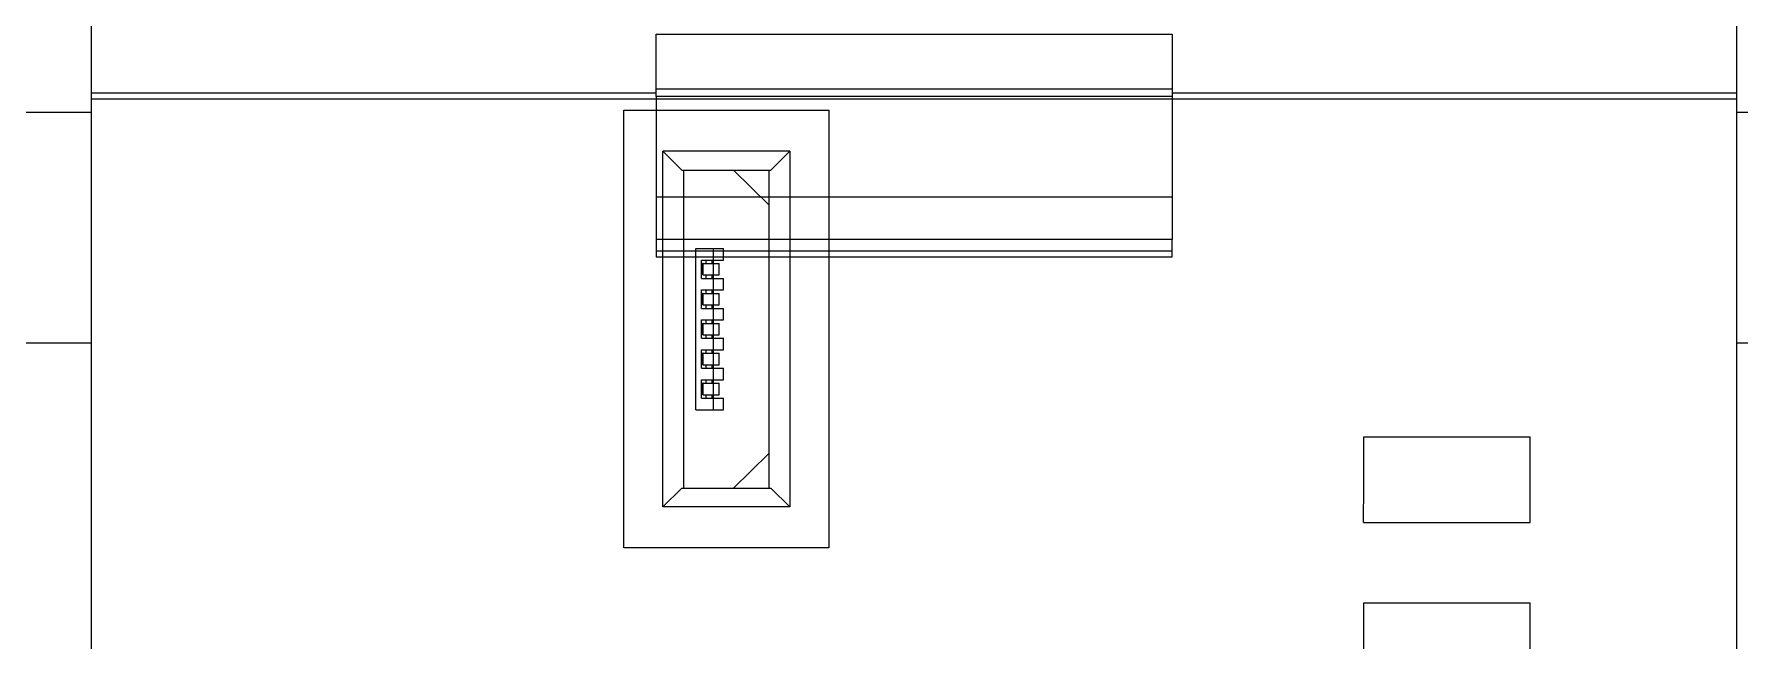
# Model space of a CAD drawing. Header units: millimetres. Extents: x 0 to 69574, y -5 to 41746.
# Drawn here: x 45894.28 to 45931.29, y 16630.44 to 16643.61 of the extents above; entities that cross this region are included whole.
import ezdxf

# ---------------------------------------------------------------- set-up
doc = ezdxf.new("R2010")
doc.units = ezdxf.units.MM
doc.set_wipeout_variables(frame=1)
doc.layers.add('000-PI-Oprema', color=30, linetype='Continuous', lineweight=5)
doc.layers.add('004-PI-DIN Šina', color=3, linetype='Continuous')

# ---------------------------------------------------------------- blocks, each defined once
blk = doc.blocks.new('*U468')
at = {"layer": '004-PI-DIN Šina'}
blk.add_lwpolyline([(280, -17.5), (280, 17.5), (0, 17.5), (0, -17.5)], close=True, dxfattribs=at)
blk.add_lwpolyline([(0, 12.5), (280, 12.5)], dxfattribs=at)
blk = doc.blocks.new('F60-47290126')
blk.add_wipeout([(46615.131, 36167.854), (46650.831, 36167.854), (46650.831, 36078.354), (46615.131, 36078.354)]).dxf.layer = '000-PI-Oprema'
at = {"layer": '000-PI-Oprema'}
for p, q in [((46615.131, 36101.825), (46615.131, 36144.384)), ((46650.831, 36101.825), (46650.831, 36144.384)), ((46627.381, 36142.305), (46638.581, 36142.305)), ((46627.381, 36141.03), (46627.381, 36142.305)), ((46638.581, 36142.305), (46638.581, 36141.03)), ((46615.131, 36141.03), (46627.381, 36141.03)), ((46615.131, 36140.904), (46650.831, 36140.904)), ((46627.381, 36141.123), (46638.581, 36141.123)), ((46627.381, 36140.955), (46627.381, 36141.03)), ((46638.581, 36140.955), (46627.381, 36140.955)), ((46627.381, 36140.955), (46627.381, 36137.846)), ((46638.581, 36141.03), (46638.581, 36140.955)), ((46638.581, 36141.03), (46650.831, 36141.03)), ((46638.581, 36140.955), (46638.581, 36137.846)), ((46626.681, 36131.154), (46626.681, 36140.654)), ((46626.681, 36140.654), (46631.131, 36140.654)), ((46626.681, 36140.654), (46626.681, 36140.654)), ((46631.131, 36140.654), (46631.131, 36131.154)), ((46631.131, 36140.654), (46631.131, 36140.654)), ((46630.283, 36139.765), (46627.529, 36139.765)), ((46627.529, 36139.765), (46627.94, 36139.354)), ((46627.529, 36132.043), (46627.529, 36139.765)), ((46629.872, 36139.354), (46630.283, 36139.765)), ((46630.283, 36139.765), (46630.283, 36132.043)), ((46627.94, 36139.354), (46629.872, 36139.354)), ((46627.981, 36132.454), (46627.981, 36139.354)), ((46627.981, 36139.354), (46627.981, 36139.354)), ((46629.06, 36139.354), (46629.831, 36138.605)), ((46629.06, 36139.354), (46629.06, 36139.354)), ((46629.831, 36139.354), (46629.831, 36132.454)), ((46629.831, 36139.354), (46629.831, 36139.354)), ((46638.581, 36138.771), (46627.381, 36138.771)), ((46629.831, 36138.605), (46629.831, 36138.605)), ((46627.381, 36137.846), (46627.381, 36137.475)), ((46638.581, 36137.846), (46627.381, 36137.846)), ((46638.581, 36137.475), (46638.581, 36137.846)), ((46638.581, 36137.597), (46627.381, 36137.597)), ((46627.381, 36137.475), (46638.581, 36137.475)), ((46628.246, 36134.154), (46628.246, 36137.654)), ((46628.246, 36137.654), (46628.246, 36137.654)), ((46628.246, 36137.654), (46628.626, 36137.654)), ((46628.626, 36137.654), (46628.626, 36137.654)), ((46628.626, 36137.654), (46628.846, 36137.654)), ((46628.626, 36134.154), (46628.626, 36137.654)), ((46628.846, 36137.654), (46628.846, 36137.654)), ((46628.846, 36137.404), (46628.846, 36137.654)), ((46628.366, 36137.404), (46628.467, 36137.404)), ((46628.366, 36137.004), (46628.366, 36137.404)), ((46628.4, 36137.329), (46628.387, 36137.329)), ((46628.387, 36137.329), (46628.387, 36137.079)), ((46628.4, 36137.329), (46628.467, 36137.329)), ((46628.4, 36137.079), (46628.4, 36137.329)), ((46628.403, 36137.079), (46628.403, 36137.329)), ((46628.467, 36137.404), (46628.626, 36137.404)), ((46628.467, 36137.329), (46628.467, 36137.404)), ((46628.467, 36137.329), (46628.626, 36137.329)), ((46628.601, 36137.404), (46628.601, 36137.404)), ((46628.601, 36137.329), (46628.601, 36137.404)), ((46628.601, 36137.329), (46628.601, 36137.329)), ((46628.626, 36137.404), (46628.846, 36137.404)), ((46628.626, 36137.404), (46628.626, 36137.404)), ((46628.626, 36137.329), (46628.751, 36137.329)), ((46628.751, 36137.329), (46628.751, 36137.329)), ((46628.751, 36137.079), (46628.751, 36137.329)), ((46628.846, 36137.404), (46628.846, 36137.404)), ((46628.366, 36137.004), (46628.467, 36137.004)), ((46628.366, 36136.754), (46628.467, 36136.754)), ((46628.366, 36136.354), (46628.366, 36136.754)), ((46628.4, 36137.079), (46628.387, 36137.079)), ((46628.4, 36137.079), (46628.467, 36137.079)), ((46628.467, 36137.079), (46628.626, 36137.079)), ((46628.467, 36137.004), (46628.467, 36137.079)), ((46628.467, 36137.004), (46628.626, 36137.004)), ((46628.467, 36136.754), (46628.626, 36136.754)), ((46628.467, 36136.679), (46628.467, 36136.754)), ((46628.601, 36137.079), (46628.601, 36137.079)), ((46628.601, 36137.004), (46628.601, 36137.079)), ((46628.601, 36137.004), (46628.601, 36137.004)), ((46628.601, 36136.754), (46628.601, 36136.754)), ((46628.601, 36136.679), (46628.601, 36136.754)), ((46628.626, 36137.079), (46628.751, 36137.079)), ((46628.626, 36137.004), (46628.626, 36137.004)), ((46628.626, 36137.004), (46628.846, 36137.004)), ((46628.626, 36136.754), (46628.846, 36136.754)), ((46628.626, 36136.754), (46628.626, 36136.754)), ((46628.751, 36137.079), (46628.751, 36137.079)), ((46628.846, 36137.004), (46628.846, 36137.004)), ((46628.846, 36136.754), (46628.846, 36137.004)), ((46628.846, 36136.754), (46628.846, 36136.754)), ((46628.366, 36136.354), (46628.467, 36136.354)), ((46628.4, 36136.679), (46628.387, 36136.679)), ((46628.387, 36136.679), (46628.387, 36136.429)), ((46628.4, 36136.429), (46628.387, 36136.429)), ((46628.4, 36136.679), (46628.467, 36136.679)), ((46628.4, 36136.429), (46628.4, 36136.679)), ((46628.4, 36136.429), (46628.467, 36136.429)), ((46628.403, 36136.429), (46628.403, 36136.679)), ((46628.467, 36136.679), (46628.626, 36136.679)), ((46628.467, 36136.429), (46628.626, 36136.429)), ((46628.467, 36136.354), (46628.467, 36136.429)), ((46628.467, 36136.354), (46628.626, 36136.354)), ((46628.601, 36136.679), (46628.601, 36136.679)), ((46628.601, 36136.429), (46628.601, 36136.429)), ((46628.601, 36136.354), (46628.601, 36136.429)), ((46628.601, 36136.354), (46628.601, 36136.354)), ((46628.626, 36136.679), (46628.751, 36136.679)), ((46628.626, 36136.429), (46628.751, 36136.429)), ((46628.626, 36136.354), (46628.626, 36136.354)), ((46628.626, 36136.354), (46628.846, 36136.354)), ((46628.751, 36136.679), (46628.751, 36136.679)), ((46628.751, 36136.429), (46628.751, 36136.679)), ((46628.751, 36136.429), (46628.751, 36136.429)), ((46628.846, 36136.354), (46628.846, 36136.354)), ((46628.846, 36136.104), (46628.846, 36136.354)), ((46628.366, 36136.104), (46628.467, 36136.104)), ((46628.366, 36135.704), (46628.366, 36136.104)), ((46628.4, 36136.029), (46628.387, 36136.029)), ((46628.387, 36136.029), (46628.387, 36135.779)), ((46628.4, 36136.029), (46628.467, 36136.029)), ((46628.4, 36135.779), (46628.4, 36136.029)), ((46628.403, 36135.779), (46628.403, 36136.029)), ((46628.467, 36136.104), (46628.626, 36136.104)), ((46628.467, 36136.029), (46628.467, 36136.104)), ((46628.467, 36136.029), (46628.626, 36136.029)), ((46628.601, 36136.104), (46628.601, 36136.104)), ((46628.601, 36136.029), (46628.601, 36136.104)), ((46628.601, 36136.029), (46628.601, 36136.029)), ((46628.626, 36136.104), (46628.846, 36136.104)), ((46628.626, 36136.104), (46628.626, 36136.104)), ((46628.626, 36136.029), (46628.751, 36136.029)), ((46628.751, 36136.029), (46628.751, 36136.029)), ((46628.751, 36135.779), (46628.751, 36136.029)), ((46628.846, 36136.104), (46628.846, 36136.104)), ((46628.366, 36135.704), (46628.467, 36135.704)), ((46628.4, 36135.779), (46628.387, 36135.779)), ((46628.4, 36135.779), (46628.467, 36135.779)), ((46628.467, 36135.779), (46628.626, 36135.779)), ((46628.467, 36135.704), (46628.467, 36135.779)), ((46628.467, 36135.704), (46628.626, 36135.704)), ((46628.601, 36135.779), (46628.601, 36135.779)), ((46628.601, 36135.704), (46628.601, 36135.779)), ((46628.601, 36135.704), (46628.601, 36135.704)), ((46628.626, 36135.779), (46628.751, 36135.779)), ((46628.626, 36135.704), (46628.626, 36135.704)), ((46628.626, 36135.704), (46628.846, 36135.704)), ((46628.751, 36135.779), (46628.751, 36135.779)), ((46628.846, 36135.704), (46628.846, 36135.704)), ((46628.846, 36135.454), (46628.846, 36135.704)), ((46628.366, 36135.454), (46628.467, 36135.454)), ((46628.366, 36135.054), (46628.366, 36135.454)), ((46628.4, 36135.379), (46628.387, 36135.379)), ((46628.387, 36135.379), (46628.387, 36135.129)), ((46628.4, 36135.379), (46628.467, 36135.379)), ((46628.4, 36135.129), (46628.4, 36135.379)), ((46628.403, 36135.129), (46628.403, 36135.379)), ((46628.467, 36135.454), (46628.626, 36135.454)), ((46628.467, 36135.379), (46628.467, 36135.454)), ((46628.467, 36135.379), (46628.626, 36135.379)), ((46628.601, 36135.454), (46628.601, 36135.454)), ((46628.601, 36135.379), (46628.601, 36135.454)), ((46628.601, 36135.379), (46628.601, 36135.379)), ((46628.626, 36135.454), (46628.846, 36135.454)), ((46628.626, 36135.454), (46628.626, 36135.454)), ((46628.626, 36135.379), (46628.751, 36135.379)), ((46628.751, 36135.379), (46628.751, 36135.379)), ((46628.751, 36135.129), (46628.751, 36135.379)), ((46628.846, 36135.454), (46628.846, 36135.454)), ((46628.366, 36135.054), (46628.467, 36135.054)), ((46628.4, 36135.129), (46628.387, 36135.129)), ((46628.4, 36135.129), (46628.467, 36135.129)), ((46628.467, 36135.129), (46628.626, 36135.129)), ((46628.467, 36135.054), (46628.467, 36135.129)), ((46628.467, 36135.054), (46628.626, 36135.054)), ((46628.601, 36135.129), (46628.601, 36135.129)), ((46628.601, 36135.054), (46628.601, 36135.129)), ((46628.601, 36135.054), (46628.601, 36135.054)), ((46628.626, 36135.129), (46628.751, 36135.129)), ((46628.626, 36135.054), (46628.626, 36135.054)), ((46628.626, 36135.054), (46628.846, 36135.054)), ((46628.751, 36135.129), (46628.751, 36135.129)), ((46628.846, 36135.054), (46628.846, 36135.054)), ((46628.846, 36134.804), (46628.846, 36135.054)), ((46628.366, 36134.804), (46628.467, 36134.804)), ((46628.366, 36134.404), (46628.366, 36134.804)), ((46628.4, 36134.729), (46628.387, 36134.729)), ((46628.387, 36134.729), (46628.387, 36134.479)), ((46628.4, 36134.729), (46628.467, 36134.729)), ((46628.4, 36134.479), (46628.4, 36134.729)), ((46628.403, 36134.479), (46628.403, 36134.729)), ((46628.467, 36134.804), (46628.626, 36134.804)), ((46628.467, 36134.729), (46628.467, 36134.804)), ((46628.467, 36134.729), (46628.626, 36134.729)), ((46628.601, 36134.804), (46628.601, 36134.804)), ((46628.601, 36134.729), (46628.601, 36134.804)), ((46628.601, 36134.729), (46628.601, 36134.729)), ((46628.626, 36134.804), (46628.846, 36134.804)), ((46628.626, 36134.804), (46628.626, 36134.804)), ((46628.626, 36134.729), (46628.751, 36134.729)), ((46628.751, 36134.729), (46628.751, 36134.729)), ((46628.751, 36134.479), (46628.751, 36134.729)), ((46628.846, 36134.804), (46628.846, 36134.804)), ((46628.246, 36134.154), (46628.626, 36134.154)), ((46628.246, 36134.154), (46628.246, 36134.154)), ((46628.366, 36134.404), (46628.467, 36134.404)), ((46628.4, 36134.479), (46628.387, 36134.479)), ((46628.4, 36134.479), (46628.467, 36134.479)), ((46628.467, 36134.479), (46628.626, 36134.479)), ((46628.467, 36134.404), (46628.467, 36134.479)), ((46628.467, 36134.404), (46628.626, 36134.404)), ((46628.601, 36134.479), (46628.601, 36134.479)), ((46628.601, 36134.404), (46628.601, 36134.479)), ((46628.601, 36134.404), (46628.601, 36134.404)), ((46628.626, 36134.479), (46628.751, 36134.479)), ((46628.626, 36134.404), (46628.846, 36134.404)), ((46628.626, 36134.404), (46628.626, 36134.404)), ((46628.626, 36134.154), (46628.846, 36134.154)), ((46628.626, 36134.154), (46628.626, 36134.154)), ((46628.751, 36134.479), (46628.751, 36134.479)), ((46628.846, 36134.404), (46628.846, 36134.404)), ((46628.846, 36134.154), (46628.846, 36134.404)), ((46628.846, 36134.154), (46628.846, 36134.154)), ((46642.737, 36133.564), (46646.345, 36133.564)), ((46642.737, 36133.299), (46642.737, 36133.564)), ((46642.737, 36133.564), (46642.737, 36133.564)), ((46646.346, 36133.299), (46646.345, 36133.564)), ((46646.345, 36133.564), (46646.345, 36133.564)), ((46629.831, 36133.203), (46629.06, 36132.454)), ((46629.831, 36133.203), (46629.831, 36133.203)), ((46642.736, 36133.033), (46642.737, 36133.299)), ((46642.736, 36132.768), (46642.736, 36133.033)), ((46646.347, 36133.033), (46646.346, 36133.299)), ((46646.347, 36132.768), (46646.347, 36133.033)), ((46642.735, 36132.502), (46642.736, 36132.768)), ((46646.348, 36132.502), (46646.347, 36132.768)), ((46627.529, 36132.043), (46627.94, 36132.454)), ((46627.94, 36132.454), (46629.872, 36132.454)), ((46627.981, 36132.454), (46627.981, 36132.454)), ((46629.06, 36132.454), (46629.06, 36132.454)), ((46629.831, 36132.454), (46629.831, 36132.454)), ((46630.283, 36132.043), (46629.872, 36132.454)), ((46642.735, 36132.236), (46642.735, 36132.502)), ((46646.348, 36132.236), (46646.348, 36132.502)), ((46630.283, 36132.043), (46627.529, 36132.043)), ((46642.733, 36131.705), (46642.734, 36131.971)), ((46642.734, 36131.971), (46642.735, 36132.236)), ((46646.349, 36131.971), (46646.348, 36132.236)), ((46646.35, 36131.705), (46646.349, 36131.971)), ((46642.733, 36131.705), (46646.35, 36131.705)), ((46642.733, 36131.705), (46642.733, 36131.705)), ((46646.35, 36131.705), (46646.35, 36131.705)), ((46631.131, 36131.154), (46626.681, 36131.154)), ((46626.681, 36131.154), (46626.681, 36131.154)), ((46631.131, 36131.154), (46631.131, 36131.154)), ((46642.736, 36129.433), (46642.737, 36129.699)), ((46642.737, 36129.964), (46646.345, 36129.964)), ((46642.737, 36129.699), (46642.737, 36129.964)), ((46642.737, 36129.964), (46642.737, 36129.964)), ((46646.346, 36129.699), (46646.345, 36129.964)), ((46646.345, 36129.964), (46646.345, 36129.964)), ((46646.347, 36129.433), (46646.346, 36129.699)), ((46642.736, 36129.168), (46642.736, 36129.433)), ((46646.347, 36129.168), (46646.347, 36129.433)), ((46642.735, 36128.902), (46642.736, 36129.168)), ((46646.348, 36128.902), (46646.347, 36129.168))]:
    blk.add_line(p, q, dxfattribs=at)

msp = doc.modelspace()

# ---------------------------------------------------------------- block references
msp.add_blockref('*U468', (45890.52, 16624.404))

# ---------------------------------------------------------------- next in the draw order: block references
msp.add_blockref('F60-47290126', (-719.611, -19498.701))

doc.saveas('drawing.dxf')
